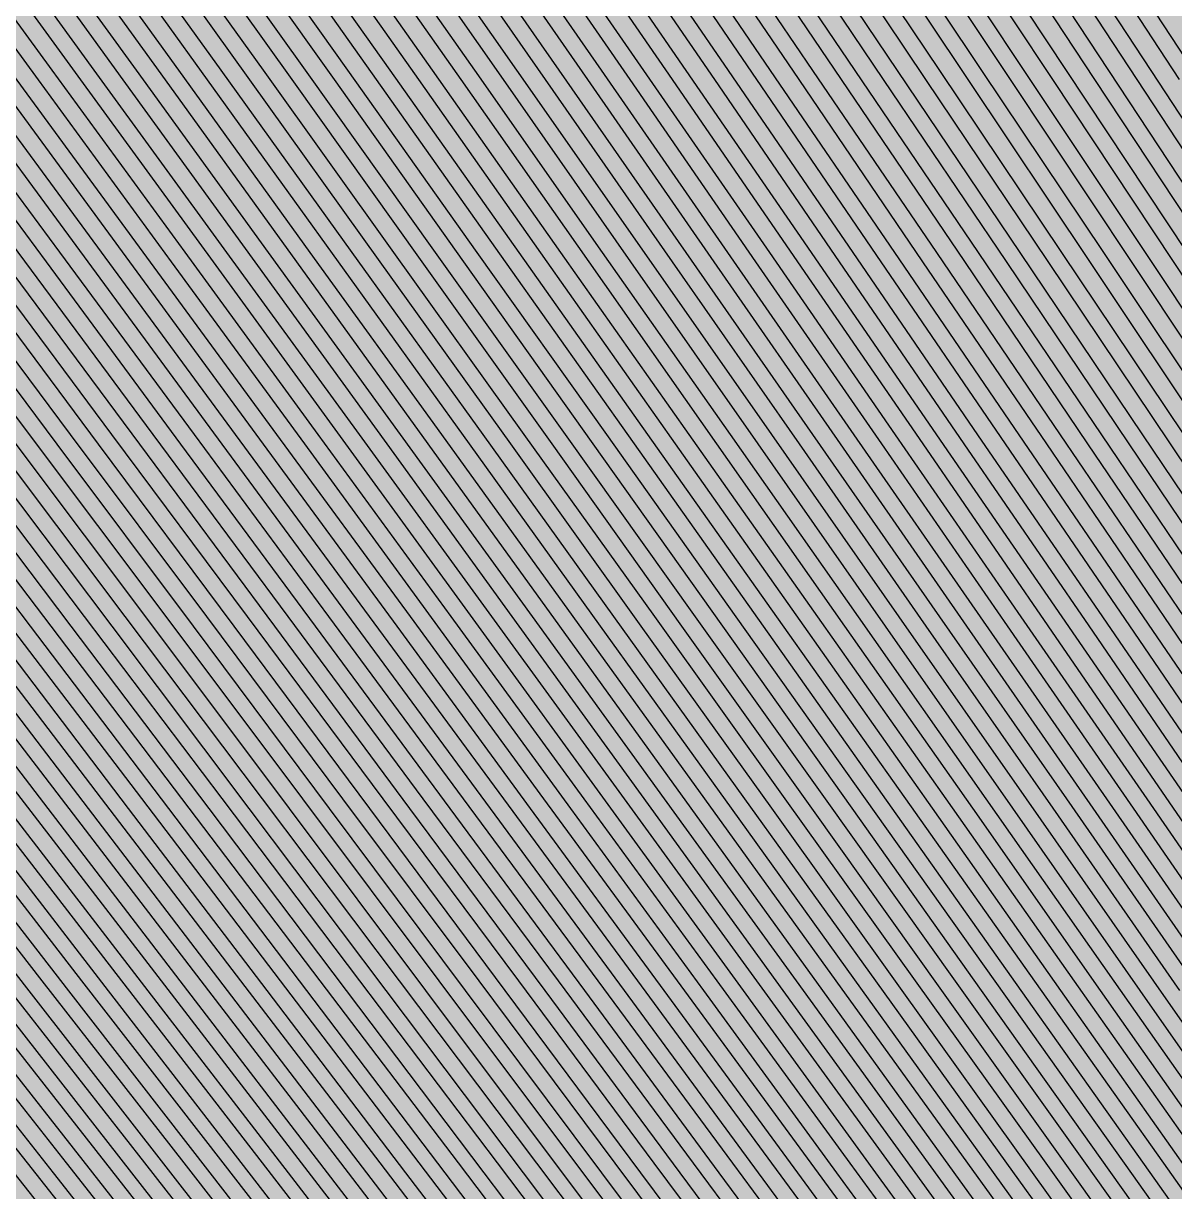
# Model space of a CAD drawing. Header units: metres. Extents: x -7231 to 10969, y -37556 to 1873.
# Drawn here: x 516.9 to 659.1, y -18399.9 to -18255.6 of the extents above; entities that cross this region are included whole.
import ezdxf

# ---------------------------------------------------------------- set-up
doc = ezdxf.new("R2010")
doc.units = ezdxf.units.M
for name, color, linetype in [('Metal1', 4, 'CONTINUOUS'), ('Metal2', 3, 'CONTINUOUS'), ('Polyimide', 7, 'CONTINUOUS')]:
    doc.layers.add(name, color=color, linetype=linetype)

msp = doc.modelspace()

# ---------------------------------------------------------------- hatches: boundary and pattern name
at = {"layer": 'Polyimide'}
msp.add_hatch(color=7, dxfattribs=at).paths.add_polyline_path([(4065.69, -468), (4066.67, -501.99), (4068.51, -535.99), (4071.41, -569.99), (4075.54, -603.99), (4081.04, -637.99), (4088.01, -671.99), (4096.52, -705.98), (4106.62, -739.98), (4118.33, -773.98), (4131.63, -807.98), (4146.49, -841.98), (4162.87, -875.98), (4180.68, -909.97), (4199.83, -943.97), (4220.22, -977.97), (4241.73, -1011.97), (4264.21, -1045.97), (4287.52, -1079.96), (4311.51, -1113.96), (4336.01, -1147.96), (4360.86, -1181.96), (4385.88, -1215.96), (4410.89, -1249.96), (4435.74, -1283.95), (4460.24, -1317.95), (4484.23, -1351.95), (4507.54, -1385.95), (4530.02, -1419.95), (4551.53, -1453.94), (4571.92, -1487.94), (4591.07, -1521.94), (4608.88, -1555.94), (4625.26, -1589.94), (4640.12, -1623.94), (4653.42, -1657.93), (4665.13, -1691.93), (4675.23, -1725.93), (4683.74, -1759.93), (4690.71, -1793.93), (4696.21, -1827.93), (4700.34, -1861.92), (4703.24, -1895.92), (4705.08, -1929.92), (4706.06, -1963.92), (4706.44, -1997.92), (4706.5, -2031.91), (4706.5, -4793.02), (4709.95, -4838.39), (4720.22, -4882.71), (4737.08, -4924.98), (4760.13, -4964.2), (4788.85, -4999.49), (4822.58, -5030.03), (4860.53, -5055.12), (4901.85, -5074.18), (4901.85, -5074.18), (4970.68, -5105.23), (5034.7, -5145.26), (5092.76, -5193.54), (5143.8, -5249.19), (5186.89, -5311.2), (5221.24, -5378.44), (5246.23, -5449.69), (5261.41, -5523.66), (5266.5, -5599), (5261.41, -5674.34), (5246.23, -5748.31), (5221.24, -5819.56), (5186.89, -5886.8), (5143.8, -5948.81), (5092.76, -6004.46), (5034.7, -6052.74), (4970.68, -6092.77), (4901.85, -6123.82), (4860.53, -6142.88), (4822.58, -6167.97), (4788.85, -6198.51), (4760.13, -6233.8), (4737.08, -6273.02), (4720.22, -6315.29), (4709.95, -6359.61), (4706.5, -6404.98), (4706.5, -9221.52), (4709.95, -9266.88), (4720.22, -9311.21), (4737.08, -9353.47), (4760.13, -9392.7), (4788.85, -9427.98), (4822.58, -9458.52), (4860.53, -9483.61), (4901.85, -9502.67), (4970.68, -9533.72), (5034.7, -9573.75), (5092.76, -9622.03), (5143.8, -9677.68), (5186.89, -9739.69), (5221.24, -9806.94), (5246.23, -9878.19), (5261.41, -9952.16), (5266.5, -10027.49), (5261.41, -10102.83), (5246.23, -10176.8), (5221.24, -10248.05), (5186.89, -10315.3), (5143.8, -10377.31), (5092.76, -10432.96), (5034.7, -10481.24), (4970.68, -10521.27), (4901.85, -10552.32), (4860.53, -10571.38), (4822.58, -10596.46), (4788.85, -10627), (4760.13, -10662.29), (4737.08, -10701.52), (4720.22, -10743.78), (4709.95, -10788.1), (4706.5, -10833.47), (4706.5, -13650.01), (4709.95, -13695.38), (4720.22, -13739.7), (4737.08, -13781.96), (4760.13, -13821.19), (4788.85, -13856.48), (4822.58, -13887.02), (4860.53, -13912.11), (4901.85, -13931.17), (4970.68, -13962.22), (5034.7, -14002.25), (5092.76, -14050.53), (5143.8, -14106.18), (5186.89, -14168.19), (5221.24, -14235.43), (5246.23, -14306.68), (5261.41, -14380.65), (5266.5, -14455.99), (5261.41, -14531.33), (5246.23, -14605.29), (5221.24, -14676.55), (5186.89, -14743.79), (5143.8, -14805.8), (5092.76, -14861.45), (5034.7, -14909.73), (4970.68, -14949.76), (4901.85, -14980.81), (4860.53, -14999.87), (4822.58, -15024.96), (4788.85, -15055.5), (4760.13, -15090.79), (4737.08, -15130.01), (4720.22, -15172.27), (4709.95, -15216.6), (4706.5, -15261.97), (4706.5, -15455.99), (4720.95, -15750.04), (4764.14, -16041.26), (4835.68, -16326.84), (4934.86, -16604.04), (5060.74, -16870.18), (5212.09, -17122.7), (5387.47, -17359.17), (5585.18, -17577.31), (5803.32, -17775.02), (6039.79, -17950.4), (6292.31, -18101.75), (6558.45, -18227.63), (6835.65, -18326.81), (7121.23, -18398.34), (7412.45, -18441.54), (7706.5, -18455.99), (9969.01, -18455.99), (10047.42, -18459.84), (10125.08, -18471.36), (10201.23, -18490.44), (10275.15, -18516.89), (10346.12, -18550.45), (10413.46, -18590.81), (10476.52, -18637.58), (10534.69, -18690.3), (10587.41, -18748.47), (10634.18, -18811.53), (10674.54, -18878.87), (10708.11, -18949.84), (10734.56, -19023.76), (10753.63, -19099.92), (10765.15, -19177.58), (10769.01, -19255.99), (10769.01, -20895.8), (10730.24, -20951.41), (10694.6, -21009.08), (10662.21, -21068.63), (10633.17, -21129.89), (10607.55, -21192.66), (10585.45, -21256.74), (10566.93, -21321.96), (10552.05, -21388.09), (10540.84, -21454.95), (10533.35, -21522.33), (10529.6, -21590.02), (10529.6, -21657.81), (10533.35, -21725.5), (10540.84, -21792.87), (10552.05, -21859.73), (10566.93, -21925.87), (10585.45, -21991.08), (10607.55, -22055.17), (10633.17, -22117.94), (10662.21, -22179.19), (10694.6, -22238.74), (10730.24, -22296.41), (10769.01, -22352.03), (10769.01, -32454.24), (10728.74, -32510.49), (10691.72, -32568.92), (10658.05, -32629.35), (10627.85, -32691.58), (10601.2, -32755.42), (10578.21, -32820.67), (10558.93, -32887.1), (10543.44, -32954.52), (10531.77, -33022.71), (10523.97, -33091.44), (10520.07, -33160.51), (10520.07, -33229.69), (10523.97, -33298.75), (10531.77, -33367.49), (10543.44, -33435.67), (10558.93, -33503.09), (10578.21, -33569.53), (10601.2, -33634.77), (10627.85, -33698.61), (10658.05, -33760.85), (10691.72, -33821.28), (10728.74, -33879.71), (10769.01, -33935.96), (10769.01, -36556), (10765.15, -36634.41), (10753.63, -36712.07), (10734.56, -36788.23), (10708.11, -36862.15), (10674.54, -36933.12), (10634.18, -37000.46), (10587.41, -37063.51), (10534.69, -37121.69), (10476.52, -37174.41), (10413.46, -37221.18), (10346.12, -37261.54), (10275.15, -37295.1), (10201.23, -37321.55), (10125.08, -37340.63), (10047.42, -37352.15), (9969.01, -37356), (-6231.01, -37356), (-6309.42, -37352.15), (-6387.08, -37340.63), (-6463.23, -37321.55), (-6537.15, -37295.1), (-6608.12, -37261.54), (-6675.46, -37221.18), (-6738.52, -37174.41), (-6796.69, -37121.69), (-6849.41, -37063.51), (-6896.18, -37000.46), (-6936.54, -36933.12), (-6970.11, -36862.15), (-6996.56, -36788.23), (-7015.63, -36712.07), (-7027.15, -36634.41), (-7031.01, -36556), (-7031.01, -33936), (-6990.74, -33879.75), (-6953.7, -33821.31), (-6920.03, -33760.88), (-6889.82, -33698.64), (-6863.18, -33634.8), (-6840.18, -33569.55), (-6820.9, -33503.11), (-6805.4, -33435.69), (-6793.74, -33367.49), (-6785.94, -33298.75), (-6782.03, -33229.68), (-6782.03, -33160.5), (-6785.94, -33091.43), (-6793.74, -33022.69), (-6805.4, -32954.5), (-6820.9, -32887.07), (-6840.18, -32820.63), (-6863.18, -32755.39), (-6889.82, -32691.54), (-6920.03, -32629.3), (-6953.7, -32568.87), (-6990.74, -32510.43), (-7031.01, -32454.18), (-7031.01, -22364.83), (-6990.74, -22308.58), (-6953.7, -22250.14), (-6920.03, -22189.71), (-6889.82, -22127.47), (-6863.18, -22063.62), (-6840.18, -21998.38), (-6820.9, -21931.94), (-6805.4, -21864.51), (-6793.74, -21796.32), (-6785.94, -21727.58), (-6782.03, -21658.51), (-6782.03, -21589.33), (-6785.94, -21520.26), (-6793.74, -21451.52), (-6805.4, -21383.32), (-6820.9, -21315.9), (-6840.18, -21249.46), (-6863.18, -21184.21), (-6889.82, -21120.37), (-6920.03, -21058.13), (-6953.7, -20997.7), (-6990.74, -20939.26), (-7031.01, -20883.01), (-7031.01, -19255.99), (-7027.15, -19177.58), (-7015.63, -19099.92), (-6996.56, -19023.76), (-6970.11, -18949.84), (-6936.54, -18878.87), (-6896.18, -18811.53), (-6849.41, -18748.47), (-6796.69, -18690.3), (-6738.52, -18637.58), (-6675.46, -18590.81), (-6608.12, -18550.45), (-6537.15, -18516.89), (-6463.23, -18490.44), (-6387.08, -18471.36), (-6309.42, -18459.84), (-6231.01, -18455.99), (-3968.5, -18455.99), (-3674.45, -18441.54), (-3383.23, -18398.34), (-3097.65, -18326.81), (-2820.45, -18227.63), (-2554.31, -18101.75), (-2301.79, -17950.4), (-2065.32, -17775.02), (-1847.18, -17577.31), (-1649.47, -17359.17), (-1474.09, -17122.7), (-1322.74, -16870.18), (-1196.86, -16604.04), (-1097.68, -16326.84), (-1026.14, -16041.26), (-982.95, -15750.04), (-968.5, -15455.99), (-968.5, -15261.97), (-971.95, -15216.6), (-982.22, -15172.27), (-999.08, -15130.01), (-1022.13, -15090.79), (-1050.85, -15055.5), (-1084.58, -15024.96), (-1122.53, -14999.87), (-1163.85, -14980.81), (-1232.68, -14949.76), (-1296.7, -14909.73), (-1354.76, -14861.45), (-1405.8, -14805.8), (-1448.89, -14743.79), (-1483.24, -14676.55), (-1508.23, -14605.29), (-1523.41, -14531.33), (-1528.5, -14455.99), (-1523.41, -14380.65), (-1508.23, -14306.68), (-1483.24, -14235.43), (-1448.89, -14168.19), (-1405.8, -14106.18), (-1354.76, -14050.53), (-1296.7, -14002.25), (-1232.68, -13962.22), (-1163.85, -13931.17), (-1122.53, -13912.11), (-1084.58, -13887.02), (-1050.85, -13856.48), (-1022.13, -13821.19), (-999.08, -13781.96), (-982.22, -13739.7), (-971.95, -13695.38), (-968.5, -13650.01), (-968.5, -12309.64), (-971.95, -12264.27), (-982.22, -12219.94), (-999.08, -12177.68), (-1022.13, -12138.46), (-1050.85, -12103.17), (-1084.58, -12072.63), (-1122.53, -12047.54), (-1163.85, -12028.48), (-1232.68, -11997.43), (-1296.7, -11957.4), (-1354.76, -11909.12), (-1405.8, -11853.47), (-1448.89, -11791.46), (-1483.24, -11724.22), (-1508.23, -11652.96), (-1523.41, -11579), (-1528.5, -11503.66), (-1523.41, -11428.32), (-1508.23, -11354.35), (-1483.24, -11283.1), (-1448.89, -11215.86), (-1405.8, -11153.85), (-1354.76, -11098.2), (-1296.7, -11049.92), (-1232.68, -11009.89), (-1163.85, -10978.84), (-1122.53, -10959.78), (-1084.58, -10934.69), (-1050.85, -10904.15), (-1022.13, -10868.86), (-999.08, -10829.63), (-982.22, -10787.37), (-971.95, -10743.05), (-968.5, -10697.68), (-968.5, -9357.31), (-971.95, -9311.94), (-982.22, -9267.62), (-999.08, -9225.35), (-1022.13, -9186.13), (-1050.85, -9150.84), (-1084.58, -9120.3), (-1122.53, -9095.21), (-1163.85, -9076.15), (-1163.85, -9076.15), (-1232.68, -9045.1), (-1296.7, -9005.07), (-1354.76, -8956.79), (-1405.8, -8901.14), (-1448.89, -8839.13), (-1483.24, -8771.89), (-1508.23, -8700.64), (-1523.41, -8626.67), (-1528.5, -8551.33), (-1523.41, -8475.99), (-1508.23, -8402.02), (-1483.24, -8330.77), (-1448.89, -8263.53), (-1405.8, -8201.52), (-1354.76, -8145.87), (-1296.7, -8097.59), (-1232.68, -8057.56), (-1163.85, -8026.51), (-1163.85, -8026.51), (-1122.53, -8007.45), (-1084.58, -7982.36), (-1050.85, -7951.82), (-1022.13, -7916.53), (-999.08, -7877.31), (-982.22, -7835.04), (-971.95, -7790.72), (-968.5, -7745.35), (-968.5, -6404.98), (-971.95, -6359.61), (-982.22, -6315.29), (-999.08, -6273.02), (-1022.13, -6233.8), (-1050.85, -6198.51), (-1084.58, -6167.97), (-1122.53, -6142.88), (-1163.85, -6123.82), (-1163.85, -6123.82), (-1232.68, -6092.77), (-1296.7, -6052.74), (-1354.76, -6004.46), (-1405.8, -5948.81), (-1448.89, -5886.8), (-1483.24, -5819.56), (-1508.23, -5748.31), (-1523.41, -5674.34), (-1528.5, -5599), (-1523.41, -5523.66), (-1508.23, -5449.69), (-1483.24, -5378.44), (-1448.89, -5311.2), (-1405.8, -5249.19), (-1354.76, -5193.54), (-1296.7, -5145.26), (-1232.68, -5105.23), (-1163.85, -5074.18), (-1163.85, -5074.18), (-1122.53, -5055.12), (-1084.58, -5030.03), (-1050.85, -4999.49), (-1022.13, -4964.2), (-999.08, -4924.98), (-982.22, -4882.71), (-971.95, -4838.39), (-968.5, -4793.02), (-968.5, -2031.91), (-968.44, -1997.92), (-968.06, -1963.92), (-967.05, -1929.92), (-965.18, -1895.92), (-962.22, -1861.92), (-958.01, -1827.93), (-952.41, -1793.93), (-945.31, -1759.93), (-936.64, -1725.93), (-926.35, -1691.93), (-914.43, -1657.93), (-900.88, -1623.94), (-885.74, -1589.94), (-869.05, -1555.94), (-850.91, -1521.94), (-831.4, -1487.94), (-810.63, -1453.94), (-788.72, -1419.95), (-765.82, -1385.95), (-742.07, -1351.95), (-717.63, -1317.95), (-692.67, -1283.95), (-667.36, -1249.96), (-641.88, -1215.96), (-616.39, -1181.96), (-591.08, -1147.96), (-566.12, -1113.96), (-541.68, -1079.96), (-517.93, -1045.97), (-495.03, -1011.97), (-473.12, -977.97), (-452.35, -943.97), (-432.84, -909.97), (-414.7, -875.98), (-398.01, -841.98), (-382.87, -807.98), (-369.32, -773.98), (-357.4, -739.98), (-347.11, -705.98), (-338.44, -671.99), (-331.34, -637.99), (-325.74, -603.99), (-321.53, -569.99), (-318.57, -535.99), (-316.7, -501.99), (-315.69, -468), (-315.31, -434), (-315.25, -400), (-315.25, 401), (-315.25, 451), (-315.25, 1644), (-270.25, 1644), (-270.03, 1637.13), (-269.35, 1630.29), (-268.23, 1623.52), (-266.67, 1616.82), (-264.68, 1610.25), (-262.26, 1603.82), (-259.42, 1597.56), (-256.18, 1591.5), (-252.55, 1585.67), (-248.55, 1580.08), (-244.19, 1574.77), (-239.5, 1569.75), (-234.48, 1565.06), (-229.17, 1560.7), (-223.58, 1556.7), (-217.75, 1553.07), (-211.69, 1549.83), (-205.43, 1546.99), (-199, 1544.57), (-192.43, 1542.58), (-185.73, 1541.02), (-178.96, 1539.9), (-172.12, 1539.22), (-165.25, 1539), (-158.38, 1539.22), (-151.54, 1539.9), (-144.77, 1541.02), (-138.07, 1542.58), (-131.5, 1544.57), (-125.07, 1546.99), (-118.81, 1549.83), (-112.75, 1553.07), (-106.92, 1556.7), (-101.33, 1560.7), (-96.02, 1565.06), (-91, 1569.75), (-86.31, 1574.77), (-81.95, 1580.08), (-77.95, 1585.67), (-74.32, 1591.5), (-71.08, 1597.56), (-68.24, 1603.82), (-65.82, 1610.25), (-63.83, 1616.82), (-62.27, 1623.52), (-61.15, 1630.29), (-60.47, 1637.13), (-60.25, 1644), (1853, 1644), (1853, 1573), (3815.25, 1573), (3815.46, 1579.54), (3816.11, 1586.05), (3817.17, 1592.51), (3818.66, 1598.88), (3820.56, 1605.14), (3822.86, 1611.27), (3825.56, 1617.23), (3828.65, 1623), (3832.1, 1628.56), (3835.91, 1633.88), (3840.07, 1638.93), (3844.54, 1643.71), (3849.32, 1648.18), (3854.37, 1652.34), (3859.69, 1656.15), (3865.25, 1659.6), (3871.02, 1662.69), (3876.98, 1665.39), (3883.11, 1667.69), (3889.37, 1669.59), (3895.74, 1671.08), (3902.2, 1672.14), (3908.71, 1672.79), (3915.25, 1673), (3921.79, 1672.79), (3928.3, 1672.14), (3934.76, 1671.08), (3941.13, 1669.59), (3947.39, 1667.69), (3953.52, 1665.39), (3959.48, 1662.69), (3965.25, 1659.6), (3970.81, 1656.15), (3976.13, 1652.34), (3981.18, 1648.18), (3985.96, 1643.71), (3990.43, 1638.93), (3994.59, 1633.88), (3998.4, 1628.56), (4001.85, 1623), (4004.94, 1617.23), (4007.64, 1611.27), (4009.94, 1605.14), (4011.84, 1598.88), (4013.33, 1592.51), (4014.39, 1586.05), (4015.04, 1579.54), (4015.25, 1573), (4065.25, 1573), (4065.25, 451), (4065.25, 401), (4065.25, -400), (4065.31, -434), (4065.69, -468)])

# ---------------------------------------------------------------- linework, layer by layer
at = {"layer": 'Metal1'}
for points in [[(324.39, -17766.37), (339.23, -17788.87), (354.08, -17811.37), (368.92, -17833.87), (383.76, -17856.37), (398.6, -17878.87), (413.45, -17901.37), (428.29, -17923.87), (443.13, -17946.37), (457.97, -17968.87), (472.82, -17991.37), (487.66, -18013.88), (502.5, -18036.38), (517.34, -18058.88), (532.19, -18081.38), (547.03, -18103.88), (561.87, -18126.38), (576.72, -18148.88), (591.56, -18171.38), (606.4, -18193.88), (621.24, -18216.38), (636.09, -18238.88), (650.93, -18261.38), (665.77, -18283.88)], [(337.63, -17766.37), (352.35, -17788.87), (367.06, -17811.37), (381.78, -17833.87), (396.49, -17856.37), (411.21, -17878.87), (425.92, -17901.38), (440.64, -17923.88), (455.35, -17946.38), (470.07, -17968.88), (484.78, -17991.38), (499.5, -18013.88), (514.22, -18036.38), (528.93, -18058.88), (543.65, -18081.38), (558.36, -18103.88), (573.08, -18126.38), (587.79, -18148.88), (602.51, -18171.38), (617.22, -18193.88), (631.94, -18216.39), (646.66, -18238.89), (661.37, -18261.39)], [(664.1, -18284.99), (649.26, -18262.48), (634.42, -18239.98), (619.57, -18217.48), (604.73, -18194.98), (589.89, -18172.48), (575.05, -18149.98), (560.2, -18127.48), (545.36, -18104.98), (530.52, -18082.48), (515.68, -18059.98), (500.83, -18037.48), (485.99, -18014.98), (471.15, -17992.48), (456.3, -17969.98), (441.46, -17947.47), (426.62, -17924.97), (411.78, -17902.47), (396.93, -17879.97), (382.09, -17857.47), (367.25, -17834.97), (352.41, -17812.47), (337.56, -17789.97), (322.72, -17767.47)], [(659.7, -18262.48), (644.98, -18239.98), (630.27, -18217.48), (615.55, -18194.98), (600.84, -18172.48), (586.12, -18149.98), (571.4, -18127.48), (556.69, -18104.98), (541.97, -18082.48), (527.26, -18059.97), (512.54, -18037.47), (497.83, -18014.97), (483.11, -17992.47), (468.4, -17969.97), (453.68, -17947.47), (438.96, -17924.97), (424.25, -17902.47), (409.53, -17879.97), (394.82, -17857.47), (380.1, -17834.97), (365.39, -17812.47), (350.67, -17789.97), (335.96, -17767.47)], [(666.5, -18555.05), (649.12, -18532.55), (631.73, -18510.05), (614.35, -18487.55), (596.96, -18465.05), (579.58, -18442.55), (562.19, -18420.05), (544.81, -18397.55), (527.42, -18375.05), (510.04, -18352.55), (492.65, -18330.05), (475.27, -18307.55), (457.88, -18285.05), (440.5, -18262.55), (423.11, -18240.04), (405.73, -18217.54), (388.34, -18195.04), (370.96, -18172.54), (353.57, -18150.04), (336.18, -18127.54), (318.8, -18105.04), (301.41, -18082.54), (284.03, -18060.04), (266.64, -18037.54)], [(675.29, -18555.05), (658.03, -18532.55), (640.77, -18510.05), (623.52, -18487.55), (606.26, -18465.05), (589, -18442.55), (571.74, -18420.05), (554.48, -18397.55), (537.23, -18375.05), (519.97, -18352.55), (502.71, -18330.04), (485.45, -18307.54), (468.19, -18285.04), (450.93, -18262.54), (433.68, -18240.04), (416.42, -18217.54), (399.16, -18195.04), (381.9, -18172.54), (364.64, -18150.04), (347.39, -18127.54), (330.13, -18105.04), (312.87, -18082.54), (295.61, -18060.04), (278.35, -18037.54)], [(666.94, -18532.55), (649.81, -18510.05), (632.68, -18487.55), (615.55, -18465.05), (598.42, -18442.54), (581.29, -18420.04), (564.16, -18397.54), (547.03, -18375.04), (529.9, -18352.54), (512.77, -18330.04), (495.63, -18307.54), (478.5, -18285.04), (461.37, -18262.54), (444.24, -18240.04), (427.11, -18217.54), (409.98, -18195.04), (392.85, -18172.54), (375.72, -18150.04), (358.59, -18127.54), (341.46, -18105.03), (324.32, -18082.53), (307.19, -18060.03), (290.06, -18037.53)], [(675.86, -18532.54), (658.85, -18510.04), (641.85, -18487.54), (624.85, -18465.04), (607.84, -18442.54), (590.84, -18420.04), (573.83, -18397.54), (556.83, -18375.04), (539.83, -18352.54), (522.82, -18330.04), (505.82, -18307.54), (488.81, -18285.04), (471.81, -18262.54), (454.81, -18240.04), (437.8, -18217.54), (420.8, -18195.03), (403.8, -18172.53), (386.79, -18150.03), (369.79, -18127.53), (352.78, -18105.03), (335.78, -18082.53), (318.78, -18060.03), (301.77, -18037.53)], [(667.89, -18510.04), (651.02, -18487.54), (634.14, -18465.04), (617.26, -18442.54), (600.39, -18420.04), (583.51, -18397.54), (566.63, -18375.04), (549.76, -18352.54), (532.88, -18330.04), (516, -18307.54), (499.13, -18285.03), (482.25, -18262.53), (465.37, -18240.03), (448.5, -18217.53), (431.62, -18195.03), (414.74, -18172.53), (397.87, -18150.03), (380.99, -18127.53), (364.11, -18105.03), (347.23, -18082.53), (330.36, -18060.03), (313.48, -18037.53)], [(660.18, -18487.54), (643.43, -18465.04), (626.68, -18442.54), (609.93, -18420.04), (593.18, -18397.53), (576.43, -18375.03), (559.69, -18352.53), (542.94, -18330.03), (526.19, -18307.53), (509.44, -18285.03), (492.69, -18262.53), (475.94, -18240.03), (459.19, -18217.53), (442.44, -18195.03), (425.69, -18172.53), (408.94, -18150.03), (392.19, -18127.53), (375.44, -18105.03), (358.69, -18082.53), (341.94, -18060.02), (325.19, -18037.52)], [(669.35, -18487.53), (652.73, -18465.03), (636.1, -18442.53), (619.48, -18420.03), (602.86, -18397.53), (586.24, -18375.03), (569.61, -18352.53), (552.99, -18330.03), (536.37, -18307.53), (519.75, -18285.03), (503.13, -18262.53), (486.5, -18240.03), (469.88, -18217.53), (453.26, -18195.03), (436.64, -18172.53), (420.01, -18150.02), (403.39, -18127.52), (386.77, -18105.02), (370.15, -18082.52), (353.52, -18060.02), (336.9, -18037.52)], [(662.02, -18465.03), (645.53, -18442.53), (629.03, -18420.03), (612.54, -18397.53), (596.04, -18375.03), (579.54, -18352.53), (563.05, -18330.03), (546.55, -18307.53), (530.06, -18285.03), (513.56, -18262.52), (497.07, -18240.02), (480.57, -18217.52), (464.08, -18195.02), (447.58, -18172.52), (431.09, -18150.02), (414.59, -18127.52), (398.1, -18105.02), (381.6, -18082.52), (365.11, -18060.02), (348.61, -18037.52)], [(250.85, -18058.81), (268.62, -18081.31), (286.38, -18103.81), (304.15, -18126.31), (321.92, -18148.81), (339.68, -18171.31), (357.45, -18193.81), (375.22, -18216.31), (392.98, -18238.81), (410.75, -18261.31), (428.52, -18283.81), (446.28, -18306.32), (464.05, -18328.82), (481.82, -18351.32), (499.58, -18373.82), (517.35, -18396.32), (535.12, -18418.82), (552.88, -18441.32), (570.65, -18463.82), (588.42, -18486.32), (606.18, -18508.82), (623.95, -18531.32), (641.72, -18553.82), (659.48, -18576.32)], [(262.44, -18058.81), (280.08, -18081.31), (297.72, -18103.81), (315.36, -18126.31), (333, -18148.81), (350.64, -18171.31), (368.28, -18193.81), (385.91, -18216.32), (403.55, -18238.82), (421.19, -18261.32), (438.83, -18283.82), (456.47, -18306.32), (474.11, -18328.82), (491.75, -18351.32), (509.39, -18373.82), (527.03, -18396.32), (544.67, -18418.82), (562.31, -18441.32), (579.95, -18463.82), (597.59, -18486.32), (615.23, -18508.82), (632.87, -18531.32), (650.51, -18553.83), (668.15, -18576.33)], [(274.02, -18058.81), (291.54, -18081.31), (309.05, -18103.81), (326.56, -18126.32), (344.07, -18148.82), (361.59, -18171.32), (379.1, -18193.82), (396.61, -18216.32), (414.12, -18238.82), (431.64, -18261.32), (449.15, -18283.82), (466.66, -18306.32), (484.17, -18328.82), (501.69, -18351.32), (519.2, -18373.82), (536.71, -18396.32), (554.22, -18418.82), (571.74, -18441.32), (589.25, -18463.83), (606.76, -18486.33), (624.27, -18508.83), (641.79, -18531.33), (659.3, -18553.83)], [(285.61, -18058.82), (303, -18081.32), (320.38, -18103.82), (337.77, -18126.32), (355.15, -18148.82), (372.54, -18171.32), (389.92, -18193.82), (407.31, -18216.32), (424.69, -18238.82), (442.08, -18261.32), (459.46, -18283.82), (476.85, -18306.32), (494.23, -18328.82), (511.62, -18351.33), (529.01, -18373.83), (546.39, -18396.33), (563.78, -18418.83), (581.16, -18441.33), (598.55, -18463.83), (615.93, -18486.33), (633.32, -18508.83), (650.7, -18531.33), (668.09, -18553.83)], [(297.2, -18058.82), (314.46, -18081.32), (331.71, -18103.82), (348.97, -18126.32), (366.23, -18148.82), (383.49, -18171.32), (400.75, -18193.82), (418.01, -18216.32), (435.26, -18238.82), (452.52, -18261.33), (469.78, -18283.83), (487.04, -18306.33), (504.3, -18328.83), (521.55, -18351.33), (538.81, -18373.83), (556.07, -18396.33), (573.33, -18418.83), (590.59, -18441.33), (607.84, -18463.83), (625.1, -18486.33), (642.36, -18508.83), (659.62, -18531.33)], [(308.78, -18058.82), (325.92, -18081.32), (343.05, -18103.82), (360.18, -18126.32), (377.31, -18148.82), (394.44, -18171.33), (411.57, -18193.83), (428.7, -18216.33), (445.83, -18238.83), (462.96, -18261.33), (480.09, -18283.83), (497.23, -18306.33), (514.36, -18328.83), (531.49, -18351.33), (548.62, -18373.83), (565.75, -18396.33), (582.88, -18418.83), (600.01, -18441.33), (617.14, -18463.83), (634.27, -18486.33), (651.4, -18508.84), (668.54, -18531.34)], [(320.37, -18058.82), (337.38, -18081.33), (354.38, -18103.83), (371.38, -18126.33), (388.39, -18148.83), (405.39, -18171.33), (422.39, -18193.83), (439.4, -18216.33), (456.4, -18238.83), (473.41, -18261.33), (490.41, -18283.83), (507.41, -18306.33), (524.42, -18328.83), (541.42, -18351.33), (558.43, -18373.83), (575.43, -18396.33), (592.43, -18418.84), (609.44, -18441.34), (626.44, -18463.84), (643.44, -18486.34), (660.45, -18508.84)], [(331.96, -18058.83), (348.83, -18081.33), (365.71, -18103.83), (382.59, -18126.33), (399.47, -18148.83), (416.34, -18171.33), (433.22, -18193.83), (450.1, -18216.33), (466.97, -18238.83), (483.85, -18261.33), (500.73, -18283.83), (517.6, -18306.34), (534.48, -18328.84), (551.36, -18351.34), (568.23, -18373.84), (585.11, -18396.34), (601.99, -18418.84), (618.86, -18441.34), (635.74, -18463.84), (652.62, -18486.34), (669.49, -18508.84)], [(343.54, -18058.83), (360.29, -18081.33), (377.04, -18103.83), (393.79, -18126.33), (410.54, -18148.83), (427.29, -18171.33), (444.04, -18193.83), (460.79, -18216.34), (477.54, -18238.84), (494.29, -18261.34), (511.04, -18283.84), (527.79, -18306.34), (544.54, -18328.84), (561.29, -18351.34), (578.04, -18373.84), (594.79, -18396.34), (611.54, -18418.84), (628.29, -18441.34), (645.04, -18463.84), (661.79, -18486.34)], [(355.13, -18058.83), (371.75, -18081.33), (388.38, -18103.83), (405, -18126.34), (421.62, -18148.84), (438.24, -18171.34), (454.87, -18193.84), (471.49, -18216.34), (488.11, -18238.84), (504.73, -18261.34), (521.36, -18283.84), (537.98, -18306.34), (554.6, -18328.84), (571.22, -18351.34), (587.85, -18373.84), (604.47, -18396.34), (621.09, -18418.84), (637.71, -18441.35), (654.34, -18463.85), (670.96, -18486.35)], [(366.72, -18058.84), (383.21, -18081.34), (399.71, -18103.84), (416.2, -18126.34), (432.7, -18148.84), (449.19, -18171.34), (465.69, -18193.84), (482.19, -18216.34), (498.68, -18238.84), (515.18, -18261.34), (531.67, -18283.84), (548.17, -18306.34), (564.66, -18328.84), (581.16, -18351.35), (597.65, -18373.85), (614.15, -18396.35), (630.64, -18418.85), (647.14, -18441.35), (663.63, -18463.85)], [(378.3, -18058.84), (394.67, -18081.34), (411.04, -18103.84), (427.41, -18126.34), (443.78, -18148.84), (460.15, -18171.34), (476.51, -18193.84), (492.88, -18216.34), (509.25, -18238.84), (525.62, -18261.35), (541.99, -18283.85), (558.36, -18306.35), (574.72, -18328.85), (591.09, -18351.35), (607.46, -18373.85), (623.83, -18396.35), (640.2, -18418.85), (656.56, -18441.35), (672.93, -18463.85)], [(389.89, -18058.84), (406.13, -18081.34), (422.37, -18103.84), (438.61, -18126.34), (454.86, -18148.85), (471.1, -18171.35), (487.34, -18193.85), (503.58, -18216.35), (519.82, -18238.85), (536.06, -18261.35), (552.3, -18283.85), (568.54, -18306.35), (584.78, -18328.85), (601.03, -18351.35), (617.27, -18373.85), (633.51, -18396.35), (649.75, -18418.85), (665.99, -18441.35)], [(401.48, -18058.85), (417.59, -18081.35), (433.71, -18103.85), (449.82, -18126.35), (465.93, -18148.85), (482.05, -18171.35), (498.16, -18193.85), (514.28, -18216.35), (530.39, -18238.85), (546.5, -18261.35), (562.62, -18283.85), (578.73, -18306.35), (594.85, -18328.85), (610.96, -18351.35), (627.07, -18373.85), (643.19, -18396.36), (659.3, -18418.86)], [(413.06, -18058.85), (429.05, -18081.35), (445.04, -18103.85), (461.03, -18126.35), (477.01, -18148.85), (493, -18171.35), (508.99, -18193.85), (524.97, -18216.35), (540.96, -18238.85), (556.95, -18261.35), (572.93, -18283.86), (588.92, -18306.36), (604.91, -18328.86), (620.89, -18351.36), (636.88, -18373.86), (652.87, -18396.36), (668.85, -18418.86)], [(424.65, -18058.85), (440.51, -18081.35), (456.37, -18103.85), (472.23, -18126.35), (488.09, -18148.85), (503.95, -18171.35), (519.81, -18193.86), (535.67, -18216.36), (551.53, -18238.86), (567.39, -18261.36), (583.25, -18283.86), (599.11, -18306.36), (614.97, -18328.86), (630.83, -18351.36), (646.69, -18373.86), (662.55, -18396.36)], [(436.24, -18058.85), (451.97, -18081.36), (467.7, -18103.86), (483.44, -18126.36), (499.17, -18148.86), (514.9, -18171.36), (530.63, -18193.86), (546.37, -18216.36), (562.1, -18238.86), (577.83, -18261.36), (593.56, -18283.86), (609.3, -18306.36), (625.03, -18328.86), (640.76, -18351.36), (656.49, -18373.86), (672.23, -18396.36)], [(447.82, -18058.86), (463.43, -18081.36), (479.04, -18103.86), (494.64, -18126.36), (510.25, -18148.86), (525.85, -18171.36), (541.46, -18193.86), (557.06, -18216.36), (572.67, -18238.86), (588.27, -18261.36), (603.88, -18283.86), (619.48, -18306.37), (635.09, -18328.87), (650.7, -18351.37), (666.3, -18373.87)], [(459.41, -18058.86), (474.89, -18081.36), (490.37, -18103.86), (505.85, -18126.36), (521.32, -18148.86), (536.8, -18171.36), (552.28, -18193.86), (567.76, -18216.37), (583.24, -18238.87), (598.72, -18261.37), (614.19, -18283.87), (629.67, -18306.37), (645.15, -18328.87), (660.63, -18351.37)], [(471, -18058.86), (486.35, -18081.36), (501.7, -18103.87), (517.05, -18126.37), (532.4, -18148.87), (547.75, -18171.37), (563.11, -18193.87), (578.46, -18216.37), (593.81, -18238.87), (609.16, -18261.37), (624.51, -18283.87), (639.86, -18306.37), (655.21, -18328.87), (670.56, -18351.37)], [(482.58, -18058.87), (497.81, -18081.37), (513.03, -18103.87), (528.26, -18126.37), (543.48, -18148.87), (558.7, -18171.37), (573.93, -18193.87), (589.15, -18216.37), (604.38, -18238.87), (619.6, -18261.37), (634.83, -18283.87), (650.05, -18306.37), (665.27, -18328.88)], [(494.17, -18058.87), (509.27, -18081.37), (524.37, -18103.87), (539.46, -18126.37), (554.56, -18148.87), (569.66, -18171.37), (584.75, -18193.87), (599.85, -18216.38), (614.95, -18238.88), (630.04, -18261.38), (645.14, -18283.88), (660.24, -18306.38)], [(505.76, -18058.87), (520.73, -18081.37), (535.7, -18103.88), (550.67, -18126.38), (565.64, -18148.88), (580.61, -18171.38), (595.58, -18193.88), (610.55, -18216.38), (625.52, -18238.88), (640.49, -18261.38), (655.46, -18283.88), (670.43, -18306.38)], [(671.32, -18465.03), (654.95, -18442.53), (638.58, -18420.03), (622.21, -18397.53), (605.84, -18375.03), (589.47, -18352.52), (573.11, -18330.02), (556.74, -18307.52), (540.37, -18285.02), (524, -18262.52), (507.63, -18240.02), (491.26, -18217.52), (474.9, -18195.02), (458.53, -18172.52), (442.16, -18150.02), (425.79, -18127.52), (409.42, -18105.02), (393.06, -18082.52), (376.69, -18060.02)], [(664.37, -18442.52), (648.13, -18420.02), (631.89, -18397.52), (615.64, -18375.02), (599.4, -18352.52), (583.16, -18330.02), (566.92, -18307.52), (550.68, -18285.02), (534.44, -18262.52), (518.2, -18240.02), (501.96, -18217.52), (485.72, -18195.02), (469.48, -18172.52), (453.23, -18150.02), (436.99, -18127.51), (420.75, -18105.01), (404.51, -18082.51), (388.27, -18060.01)], [(673.79, -18442.52), (657.68, -18420.02), (641.56, -18397.52), (625.45, -18375.02), (609.33, -18352.52), (593.22, -18330.02), (577.11, -18307.52), (560.99, -18285.02), (544.88, -18262.52), (528.76, -18240.02), (512.65, -18217.51), (496.54, -18195.01), (480.42, -18172.51), (464.31, -18150.01), (448.19, -18127.51), (432.08, -18105.01), (415.97, -18082.51), (399.85, -18060.01)], [(667.22, -18420.02), (651.24, -18397.52), (635.25, -18375.02), (619.26, -18352.52), (603.28, -18330.01), (587.29, -18307.51), (571.3, -18285.01), (555.32, -18262.51), (539.33, -18240.01), (523.34, -18217.51), (507.36, -18195.01), (491.37, -18172.51), (475.38, -18150.01), (459.39, -18127.51), (443.41, -18105.01), (427.42, -18082.51), (411.43, -18060.01)], [(660.91, -18397.51), (645.05, -18375.01), (629.19, -18352.51), (613.33, -18330.01), (597.47, -18307.51), (581.61, -18285.01), (565.75, -18262.51), (549.89, -18240.01), (534.03, -18217.51), (518.17, -18195.01), (502.32, -18172.51), (486.46, -18150.01), (470.6, -18127.51), (454.74, -18105.01), (438.88, -18082.5), (423.02, -18060)], [(670.59, -18397.51), (654.85, -18375.01), (639.12, -18352.51), (623.39, -18330.01), (607.66, -18307.51), (591.92, -18285.01), (576.19, -18262.51), (560.46, -18240.01), (544.73, -18217.51), (528.99, -18195), (513.26, -18172.5), (497.53, -18150), (481.8, -18127.5), (466.06, -18105), (450.33, -18082.5), (434.6, -18060)], [(664.66, -18375.01), (649.05, -18352.51), (633.45, -18330.01), (617.84, -18307.51), (602.24, -18285), (586.63, -18262.5), (571.02, -18240), (555.42, -18217.5), (539.81, -18195), (524.21, -18172.5), (508.6, -18150), (493, -18127.5), (477.39, -18105), (461.79, -18082.5), (446.18, -18060)], [(674.46, -18375), (658.98, -18352.5), (643.5, -18330), (628.02, -18307.5), (612.55, -18285), (597.07, -18262.5), (581.59, -18240), (566.11, -18217.5), (550.63, -18195), (535.16, -18172.5), (519.68, -18150), (504.2, -18127.5), (488.72, -18105), (473.24, -18082.5), (457.76, -18059.99)], [(668.91, -18352.5), (653.56, -18330), (638.21, -18307.5), (622.86, -18285), (607.51, -18262.5), (592.16, -18240), (576.8, -18217.5), (561.45, -18195), (546.1, -18172.49), (530.75, -18149.99), (515.4, -18127.49), (500.05, -18104.99), (484.7, -18082.49), (469.35, -18059.99)], [(663.62, -18330), (648.39, -18307.5), (633.17, -18284.99), (617.94, -18262.49), (602.72, -18239.99), (587.5, -18217.49), (572.27, -18194.99), (557.05, -18172.49), (541.82, -18149.99), (526.6, -18127.49), (511.38, -18104.99), (496.15, -18082.49), (480.93, -18059.99)], [(673.67, -18329.99), (658.58, -18307.49), (643.48, -18284.99), (628.38, -18262.49), (613.29, -18239.99), (598.19, -18217.49), (583.09, -18194.99), (568, -18172.49), (552.9, -18149.99), (537.8, -18127.49), (522.7, -18104.99), (507.61, -18082.49), (492.51, -18059.98)], [(668.76, -18307.49), (653.79, -18284.99), (638.82, -18262.49), (623.85, -18239.99), (608.88, -18217.49), (593.91, -18194.99), (578.94, -18172.48), (563.97, -18149.98), (549, -18127.48), (534.03, -18104.98), (519.06, -18082.48), (504.09, -18059.98)], [(675.68, -18600.06), (657.92, -18577.56), (640.15, -18555.06), (622.38, -18532.56), (604.62, -18510.06), (586.85, -18487.56), (569.08, -18465.06), (551.32, -18442.56), (533.55, -18420.06), (515.78, -18397.56), (498.02, -18375.06), (480.25, -18352.56), (462.48, -18330.06), (444.72, -18307.55), (426.95, -18285.05), (409.18, -18262.55), (391.42, -18240.05)], [(666.57, -18577.56), (648.93, -18555.06), (631.29, -18532.56), (613.65, -18510.06), (596.02, -18487.56), (578.38, -18465.06), (560.74, -18442.56), (543.1, -18420.06), (525.46, -18397.55), (507.82, -18375.05), (490.18, -18352.55), (472.54, -18330.05), (454.9, -18307.55), (437.26, -18285.05), (419.62, -18262.55), (401.98, -18240.05)], [(675.23, -18577.56), (657.72, -18555.06), (640.21, -18532.56), (622.69, -18510.06), (605.18, -18487.55), (587.67, -18465.05), (570.16, -18442.55), (552.64, -18420.05), (535.13, -18397.55), (517.62, -18375.05), (500.11, -18352.55), (482.6, -18330.05), (465.08, -18307.55), (447.57, -18285.05), (430.06, -18262.55), (412.55, -18240.05)]]:
    msp.add_lwpolyline(points, dxfattribs=at)
at = {"layer": 'Metal2'}
for points in [[(317.77, -17766.37), (332.68, -17788.87), (347.58, -17811.37), (362.49, -17833.87), (377.4, -17856.37), (392.3, -17878.87), (407.21, -17901.37), (422.11, -17923.87), (437.02, -17946.37), (451.93, -17968.87), (466.83, -17991.37), (481.74, -18013.87), (496.65, -18036.37), (511.55, -18058.88), (526.46, -18081.38), (541.36, -18103.88), (556.27, -18126.38), (571.18, -18148.88), (586.08, -18171.38), (600.99, -18193.88), (615.89, -18216.38), (630.8, -18238.88), (645.71, -18261.38), (660.61, -18283.88)], [(331.01, -17766.37), (345.79, -17788.87), (360.57, -17811.37), (375.35, -17833.87), (390.13, -17856.37), (404.91, -17878.87), (419.68, -17901.37), (434.46, -17923.87), (449.24, -17946.38), (464.02, -17968.88), (478.8, -17991.38), (493.58, -18013.88), (508.36, -18036.38), (523.14, -18058.88), (537.92, -18081.38), (552.7, -18103.88), (567.48, -18126.38), (582.25, -18148.88), (597.03, -18171.38), (611.81, -18193.88), (626.59, -18216.38), (641.37, -18238.88), (656.15, -18261.38), (670.93, -18283.89)], [(669.26, -18284.98), (654.48, -18262.48), (639.7, -18239.98), (624.92, -18217.48), (610.14, -18194.98), (595.36, -18172.48), (580.58, -18149.98), (565.8, -18127.48), (551.02, -18104.98), (536.25, -18082.48), (521.47, -18059.98), (506.69, -18037.48), (491.91, -18014.98), (477.13, -17992.47), (462.35, -17969.97), (447.57, -17947.47), (432.79, -17924.97), (418.01, -17902.47), (403.23, -17879.97), (388.45, -17857.47), (373.68, -17834.97), (358.9, -17812.47), (344.12, -17789.97), (329.34, -17767.47)], [(662.11, -18555.06), (644.66, -18532.55), (627.21, -18510.05), (609.77, -18487.55), (592.32, -18465.05), (574.87, -18442.55), (557.42, -18420.05), (539.97, -18397.55), (522.52, -18375.05), (505.07, -18352.55), (487.62, -18330.05), (470.17, -18307.55), (452.73, -18285.05), (435.28, -18262.55), (417.83, -18240.05), (400.38, -18217.55), (382.93, -18195.04), (365.48, -18172.54), (348.03, -18150.04), (330.58, -18127.54), (313.14, -18105.04), (295.69, -18082.54), (278.24, -18060.04), (260.79, -18037.54)], [(670.9, -18555.05), (653.58, -18532.55), (636.25, -18510.05), (618.93, -18487.55), (601.61, -18465.05), (584.29, -18442.55), (566.97, -18420.05), (549.65, -18397.55), (532.32, -18375.05), (515, -18352.55), (497.68, -18330.05), (480.36, -18307.55), (463.04, -18285.04), (445.72, -18262.54), (428.39, -18240.04), (411.07, -18217.54), (393.75, -18195.04), (376.43, -18172.54), (359.11, -18150.04), (341.79, -18127.54), (324.46, -18105.04), (307.14, -18082.54), (289.82, -18060.04), (272.5, -18037.54)], [(662.49, -18532.55), (645.29, -18510.05), (628.1, -18487.55), (610.9, -18465.05), (593.71, -18442.55), (576.52, -18420.05), (559.32, -18397.55), (542.13, -18375.04), (524.93, -18352.54), (507.74, -18330.04), (490.54, -18307.54), (473.35, -18285.04), (456.15, -18262.54), (438.96, -18240.04), (421.76, -18217.54), (404.57, -18195.04), (387.38, -18172.54), (370.18, -18150.04), (352.99, -18127.54), (335.79, -18105.04), (318.6, -18082.54), (301.4, -18060.03), (284.21, -18037.53)], [(671.4, -18532.55), (654.33, -18510.05), (637.27, -18487.54), (620.2, -18465.04), (603.13, -18442.54), (586.06, -18420.04), (569, -18397.54), (551.93, -18375.04), (534.86, -18352.54), (517.79, -18330.04), (500.73, -18307.54), (483.66, -18285.04), (466.59, -18262.54), (449.52, -18240.04), (432.46, -18217.54), (415.39, -18195.04), (398.32, -18172.54), (381.25, -18150.03), (364.19, -18127.53), (347.12, -18105.03), (330.05, -18082.53), (312.98, -18060.03), (295.92, -18037.53)], [(663.37, -18510.04), (646.43, -18487.54), (629.49, -18465.04), (612.55, -18442.54), (595.61, -18420.04), (578.67, -18397.54), (561.73, -18375.04), (544.79, -18352.54), (527.85, -18330.04), (510.91, -18307.54), (493.97, -18285.04), (477.03, -18262.54), (460.09, -18240.03), (443.15, -18217.53), (426.21, -18195.03), (409.27, -18172.53), (392.33, -18150.03), (375.39, -18127.53), (358.45, -18105.03), (341.51, -18082.53), (324.57, -18060.03), (307.63, -18037.53)], [(672.41, -18510.04), (655.6, -18487.54), (638.79, -18465.04), (621.97, -18442.54), (605.16, -18420.04), (588.35, -18397.54), (571.53, -18375.04), (554.72, -18352.54), (537.91, -18330.03), (521.09, -18307.53), (504.28, -18285.03), (487.47, -18262.53), (470.65, -18240.03), (453.84, -18217.53), (437.03, -18195.03), (420.22, -18172.53), (403.4, -18150.03), (386.59, -18127.53), (369.78, -18105.03), (352.96, -18082.53), (336.15, -18060.03), (319.34, -18037.53)], [(664.77, -18487.54), (648.08, -18465.04), (631.39, -18442.53), (614.71, -18420.03), (598.02, -18397.53), (581.34, -18375.03), (564.65, -18352.53), (547.96, -18330.03), (531.28, -18307.53), (514.59, -18285.03), (497.91, -18262.53), (481.22, -18240.03), (464.53, -18217.53), (447.85, -18195.03), (431.16, -18172.53), (414.48, -18150.03), (397.79, -18127.53), (381.1, -18105.02), (364.42, -18082.52), (347.73, -18060.02), (331.05, -18037.52)], [(673.93, -18487.53), (657.37, -18465.03), (640.82, -18442.53), (624.26, -18420.03), (607.7, -18397.53), (591.14, -18375.03), (574.58, -18352.53), (558.02, -18330.03), (541.46, -18307.53), (524.9, -18285.03), (508.34, -18262.53), (491.79, -18240.03), (475.23, -18217.53), (458.67, -18195.02), (442.11, -18172.52), (425.55, -18150.02), (408.99, -18127.52), (392.43, -18105.02), (375.87, -18082.52), (359.31, -18060.02), (342.76, -18037.52)], [(666.67, -18465.03), (650.24, -18442.53), (633.8, -18420.03), (617.37, -18397.53), (600.94, -18375.03), (584.51, -18352.53), (568.08, -18330.03), (551.65, -18307.52), (535.21, -18285.02), (518.78, -18262.52), (502.35, -18240.02), (485.92, -18217.52), (469.49, -18195.02), (453.06, -18172.52), (436.62, -18150.02), (420.19, -18127.52), (403.76, -18105.02), (387.33, -18082.52), (370.9, -18060.02), (354.46, -18037.52)], [(256.64, -18058.81), (274.35, -18081.31), (292.05, -18103.81), (309.75, -18126.31), (327.46, -18148.81), (345.16, -18171.31), (362.86, -18193.81), (380.57, -18216.31), (398.27, -18238.81), (415.97, -18261.32), (433.68, -18283.82), (451.38, -18306.32), (469.08, -18328.82), (486.79, -18351.32), (504.49, -18373.82), (522.19, -18396.32), (539.89, -18418.82), (557.6, -18441.32), (575.3, -18463.82), (593, -18486.32), (610.71, -18508.82), (628.41, -18531.32), (646.11, -18553.82), (663.82, -18576.32)], [(268.23, -18058.81), (285.81, -18081.31), (303.38, -18103.81), (320.96, -18126.31), (338.54, -18148.81), (356.11, -18171.32), (373.69, -18193.82), (391.26, -18216.32), (408.84, -18238.82), (426.42, -18261.32), (443.99, -18283.82), (461.57, -18306.32), (479.14, -18328.82), (496.72, -18351.32), (514.29, -18373.82), (531.87, -18396.32), (549.45, -18418.82), (567.02, -18441.32), (584.6, -18463.82), (602.17, -18486.32), (619.75, -18508.83), (637.33, -18531.33), (654.9, -18553.83), (672.48, -18576.33)], [(279.82, -18058.81), (297.27, -18081.32), (314.72, -18103.82), (332.16, -18126.32), (349.61, -18148.82), (367.06, -18171.32), (384.51, -18193.82), (401.96, -18216.32), (419.41, -18238.82), (436.86, -18261.32), (454.31, -18283.82), (471.76, -18306.32), (489.2, -18328.82), (506.65, -18351.32), (524.1, -18373.82), (541.55, -18396.33), (559, -18418.83), (576.45, -18441.33), (593.9, -18463.83), (611.35, -18486.33), (628.79, -18508.83), (646.24, -18531.33), (663.69, -18553.83)], [(291.4, -18058.82), (308.73, -18081.32), (326.05, -18103.82), (343.37, -18126.32), (360.69, -18148.82), (378.01, -18171.32), (395.33, -18193.82), (412.66, -18216.32), (429.98, -18238.82), (447.3, -18261.32), (464.62, -18283.82), (481.94, -18306.33), (499.27, -18328.83), (516.59, -18351.33), (533.91, -18373.83), (551.23, -18396.33), (568.55, -18418.83), (585.87, -18441.33), (603.2, -18463.83), (620.52, -18486.33), (637.84, -18508.83), (655.16, -18531.33), (672.48, -18553.83)], [(302.99, -18058.82), (320.19, -18081.32), (337.38, -18103.82), (354.58, -18126.32), (371.77, -18148.82), (388.96, -18171.32), (406.16, -18193.82), (423.35, -18216.33), (440.55, -18238.83), (457.74, -18261.33), (474.94, -18283.83), (492.13, -18306.33), (509.33, -18328.83), (526.52, -18351.33), (543.72, -18373.83), (560.91, -18396.33), (578.1, -18418.83), (595.3, -18441.33), (612.49, -18463.83), (629.69, -18486.33), (646.88, -18508.83), (664.08, -18531.33)], [(314.58, -18058.82), (331.65, -18081.32), (348.71, -18103.82), (365.78, -18126.33), (382.85, -18148.83), (399.92, -18171.33), (416.98, -18193.83), (434.05, -18216.33), (451.12, -18238.83), (468.19, -18261.33), (485.25, -18283.83), (502.32, -18306.33), (519.39, -18328.83), (536.45, -18351.33), (553.52, -18373.83), (570.59, -18396.33), (587.66, -18418.83), (604.72, -18441.33), (621.79, -18463.84), (638.86, -18486.34), (655.93, -18508.84), (672.99, -18531.34)], [(326.16, -18058.83), (343.11, -18081.33), (360.05, -18103.83), (376.99, -18126.33), (393.93, -18148.83), (410.87, -18171.33), (427.81, -18193.83), (444.75, -18216.33), (461.69, -18238.83), (478.63, -18261.33), (495.57, -18283.83), (512.51, -18306.33), (529.45, -18328.83), (546.39, -18351.34), (563.33, -18373.84), (580.27, -18396.34), (597.21, -18418.84), (614.15, -18441.34), (631.09, -18463.84), (648.03, -18486.34), (664.97, -18508.84)], [(337.75, -18058.83), (354.56, -18081.33), (371.38, -18103.83), (388.19, -18126.33), (405, -18148.83), (421.82, -18171.33), (438.63, -18193.83), (455.44, -18216.33), (472.26, -18238.83), (489.07, -18261.34), (505.88, -18283.84), (522.7, -18306.34), (539.51, -18328.84), (556.32, -18351.34), (573.14, -18373.84), (589.95, -18396.34), (606.76, -18418.84), (623.58, -18441.34), (640.39, -18463.84), (657.2, -18486.34), (674.01, -18508.84)], [(349.34, -18058.83), (366.02, -18081.33), (382.71, -18103.83), (399.4, -18126.33), (416.08, -18148.83), (432.77, -18171.34), (449.45, -18193.84), (466.14, -18216.34), (482.83, -18238.84), (499.51, -18261.34), (516.2, -18283.84), (532.88, -18306.34), (549.57, -18328.84), (566.26, -18351.34), (582.94, -18373.84), (599.63, -18396.34), (616.31, -18418.84), (633, -18441.34), (649.69, -18463.84), (666.37, -18486.34)], [(360.92, -18058.83), (377.48, -18081.34), (394.04, -18103.84), (410.6, -18126.34), (427.16, -18148.84), (443.72, -18171.34), (460.28, -18193.84), (476.84, -18216.34), (493.4, -18238.84), (509.95, -18261.34), (526.51, -18283.84), (543.07, -18306.34), (559.63, -18328.84), (576.19, -18351.34), (592.75, -18373.84), (609.31, -18396.35), (625.87, -18418.85), (642.43, -18441.35), (658.99, -18463.85), (675.54, -18486.35)], [(372.51, -18058.84), (388.94, -18081.34), (405.37, -18103.84), (421.81, -18126.34), (438.24, -18148.84), (454.67, -18171.34), (471.1, -18193.84), (487.53, -18216.34), (503.97, -18238.84), (520.4, -18261.34), (536.83, -18283.84), (553.26, -18306.35), (569.69, -18328.85), (586.12, -18351.35), (602.56, -18373.85), (618.99, -18396.35), (635.42, -18418.85), (651.85, -18441.35), (668.28, -18463.85)], [(384.1, -18058.84), (400.4, -18081.34), (416.71, -18103.84), (433.01, -18126.34), (449.32, -18148.84), (465.62, -18171.34), (481.93, -18193.84), (498.23, -18216.35), (514.54, -18238.85), (530.84, -18261.35), (547.14, -18283.85), (563.45, -18306.35), (579.75, -18328.85), (596.06, -18351.35), (612.36, -18373.85), (628.67, -18396.35), (644.97, -18418.85), (661.28, -18441.35)], [(395.68, -18058.84), (411.86, -18081.34), (428.04, -18103.85), (444.22, -18126.35), (460.39, -18148.85), (476.57, -18171.35), (492.75, -18193.85), (508.93, -18216.35), (525.1, -18238.85), (541.28, -18261.35), (557.46, -18283.85), (573.64, -18306.35), (589.81, -18328.85), (605.99, -18351.35), (622.17, -18373.85), (638.35, -18396.35), (654.53, -18418.85), (670.7, -18441.36)], [(407.27, -18058.85), (423.32, -18081.35), (439.37, -18103.85), (455.42, -18126.35), (471.47, -18148.85), (487.52, -18171.35), (503.57, -18193.85), (519.62, -18216.35), (535.67, -18238.85), (551.72, -18261.35), (567.78, -18283.85), (583.83, -18306.35), (599.88, -18328.86), (615.93, -18351.36), (631.98, -18373.86), (648.03, -18396.36), (664.08, -18418.86)], [(418.86, -18058.85), (434.78, -18081.35), (450.7, -18103.85), (466.63, -18126.35), (482.55, -18148.85), (498.47, -18171.35), (514.4, -18193.85), (530.32, -18216.35), (546.24, -18238.86), (562.17, -18261.36), (578.09, -18283.86), (594.01, -18306.36), (609.94, -18328.86), (625.86, -18351.36), (641.78, -18373.86), (657.71, -18396.36), (673.63, -18418.86)], [(430.44, -18058.85), (446.24, -18081.35), (462.04, -18103.85), (477.83, -18126.36), (493.63, -18148.86), (509.43, -18171.36), (525.22, -18193.86), (541.02, -18216.36), (556.81, -18238.86), (572.61, -18261.36), (588.41, -18283.86), (604.2, -18306.36), (620, -18328.86), (635.79, -18351.36), (651.59, -18373.86), (667.39, -18396.36)], [(442.03, -18058.86), (457.7, -18081.36), (473.37, -18103.86), (489.04, -18126.36), (504.71, -18148.86), (520.38, -18171.36), (536.05, -18193.86), (551.71, -18216.36), (567.38, -18238.86), (583.05, -18261.36), (598.72, -18283.86), (614.39, -18306.36), (630.06, -18328.86), (645.73, -18351.37), (661.4, -18373.87)], [(453.62, -18058.86), (469.16, -18081.36), (484.7, -18103.86), (500.24, -18126.36), (515.79, -18148.86), (531.33, -18171.36), (546.87, -18193.86), (562.41, -18216.36), (577.95, -18238.86), (593.49, -18261.37), (609.04, -18283.87), (624.58, -18306.37), (640.12, -18328.87), (655.66, -18351.37), (671.2, -18373.87)], [(465.2, -18058.86), (480.62, -18081.36), (496.03, -18103.86), (511.45, -18126.36), (526.86, -18148.87), (542.28, -18171.37), (557.69, -18193.87), (573.11, -18216.37), (588.52, -18238.87), (603.94, -18261.37), (619.35, -18283.87), (634.77, -18306.37), (650.18, -18328.87), (665.6, -18351.37)], [(476.79, -18058.87), (492.08, -18081.37), (507.37, -18103.87), (522.65, -18126.37), (537.94, -18148.87), (553.23, -18171.37), (568.52, -18193.87), (583.8, -18216.37), (599.09, -18238.87), (614.38, -18261.37), (629.67, -18283.87), (644.95, -18306.37), (660.24, -18328.87)], [(488.38, -18058.87), (503.54, -18081.37), (518.7, -18103.87), (533.86, -18126.37), (549.02, -18148.87), (564.18, -18171.37), (579.34, -18193.87), (594.5, -18216.37), (609.66, -18238.87), (624.82, -18261.37), (639.98, -18283.88), (655.14, -18306.38), (670.3, -18328.88)], [(499.96, -18058.87), (515, -18081.37), (530.03, -18103.87), (545.06, -18126.37), (560.1, -18148.87), (575.13, -18171.38), (590.16, -18193.88), (605.2, -18216.38), (620.23, -18238.88), (635.26, -18261.38), (650.3, -18283.88), (665.33, -18306.38)], [(659.66, -18442.53), (643.35, -18420.03), (627.05, -18397.52), (610.74, -18375.02), (594.44, -18352.52), (578.13, -18330.02), (561.83, -18307.52), (545.53, -18285.02), (529.22, -18262.52), (512.92, -18240.02), (496.61, -18217.52), (480.31, -18195.02), (464, -18172.52), (447.7, -18150.02), (431.39, -18127.52), (415.09, -18105.02), (398.78, -18082.52), (382.48, -18060.01)], [(669.08, -18442.52), (652.9, -18420.02), (636.72, -18397.52), (620.55, -18375.02), (604.37, -18352.52), (588.19, -18330.02), (572.01, -18307.52), (555.84, -18285.02), (539.66, -18262.52), (523.48, -18240.02), (507.3, -18217.52), (491.13, -18195.02), (474.95, -18172.51), (458.77, -18150.01), (442.59, -18127.51), (426.42, -18105.01), (410.24, -18082.51), (394.06, -18060.01)], [(662.45, -18420.02), (646.4, -18397.52), (630.35, -18375.02), (614.3, -18352.52), (598.25, -18330.02), (582.2, -18307.52), (566.15, -18285.02), (550.1, -18262.51), (534.05, -18240.01), (518, -18217.51), (501.95, -18195.01), (485.9, -18172.51), (469.84, -18150.01), (453.79, -18127.51), (437.74, -18105.01), (421.69, -18082.51), (405.64, -18060.01)], [(672, -18420.02), (656.07, -18397.52), (640.15, -18375.01), (624.23, -18352.51), (608.3, -18330.01), (592.38, -18307.51), (576.46, -18285.01), (560.53, -18262.51), (544.61, -18240.01), (528.69, -18217.51), (512.77, -18195.01), (496.84, -18172.51), (480.92, -18150.01), (465, -18127.51), (449.07, -18105.01), (433.15, -18082.51), (417.23, -18060.01)], [(665.75, -18397.51), (649.95, -18375.01), (634.16, -18352.51), (618.36, -18330.01), (602.57, -18307.51), (586.77, -18285.01), (570.97, -18262.51), (555.18, -18240.01), (539.38, -18217.51), (523.58, -18195.01), (507.79, -18172.51), (491.99, -18150), (476.2, -18127.5), (460.4, -18105), (444.6, -18082.5), (428.81, -18060)], [(659.76, -18375.01), (644.09, -18352.51), (628.42, -18330.01), (612.75, -18307.51), (597.08, -18285.01), (581.41, -18262.51), (565.74, -18240), (550.07, -18217.5), (534.4, -18195), (518.74, -18172.5), (503.07, -18150), (487.4, -18127.5), (471.73, -18105), (456.06, -18082.5), (440.39, -18060)], [(669.56, -18375.01), (654.02, -18352.5), (638.47, -18330), (622.93, -18307.5), (607.39, -18285), (591.85, -18262.5), (576.31, -18240), (560.77, -18217.5), (545.22, -18195), (529.68, -18172.5), (514.14, -18150), (498.6, -18127.5), (483.06, -18105), (467.51, -18082.5), (451.97, -18060)], [(663.95, -18352.5), (648.53, -18330), (633.12, -18307.5), (617.7, -18285), (602.29, -18262.5), (586.87, -18240), (571.46, -18217.5), (556.04, -18195), (540.63, -18172.5), (525.21, -18150), (509.8, -18127.49), (494.38, -18104.99), (478.97, -18082.49), (463.55, -18059.99)], [(673.88, -18352.5), (658.59, -18330), (643.3, -18307.5), (628.01, -18285), (612.73, -18262.5), (597.44, -18240), (582.15, -18217.49), (566.86, -18194.99), (551.58, -18172.49), (536.29, -18149.99), (521, -18127.49), (505.71, -18104.99), (490.42, -18082.49), (475.14, -18059.99)], [(668.65, -18329.99), (653.48, -18307.49), (638.32, -18284.99), (623.16, -18262.49), (608, -18239.99), (592.84, -18217.49), (577.68, -18194.99), (562.52, -18172.49), (547.36, -18149.99), (532.2, -18127.49), (517.04, -18104.99), (501.88, -18082.49), (486.72, -18059.99)], [(663.67, -18307.49), (648.64, -18284.99), (633.6, -18262.49), (618.57, -18239.99), (603.54, -18217.49), (588.5, -18194.99), (573.47, -18172.49), (558.44, -18149.99), (543.4, -18127.49), (528.37, -18104.98), (513.34, -18082.48), (498.3, -18059.98)], [(673.85, -18307.49), (658.95, -18284.99), (644.04, -18262.49), (629.13, -18239.99), (614.23, -18217.48), (599.32, -18194.98), (584.42, -18172.48), (569.51, -18149.98), (554.6, -18127.48), (539.7, -18104.98), (524.79, -18082.48), (509.88, -18059.98)], [(662.24, -18577.56), (644.54, -18555.06), (626.84, -18532.56), (609.13, -18510.06), (591.43, -18487.56), (573.73, -18465.06), (556.03, -18442.56), (538.32, -18420.06), (520.62, -18397.56), (502.92, -18375.06), (485.21, -18352.55), (467.51, -18330.05), (449.81, -18307.55), (432.1, -18285.05), (414.4, -18262.55), (396.7, -18240.05)], [(670.9, -18577.56), (653.33, -18555.06), (635.75, -18532.56), (618.17, -18510.06), (600.6, -18487.56), (583.02, -18465.06), (565.45, -18442.55), (547.87, -18420.05), (530.29, -18397.55), (512.72, -18375.05), (495.14, -18352.55), (477.57, -18330.05), (459.99, -18307.55), (442.41, -18285.05), (424.84, -18262.55), (407.26, -18240.05)]]:
    msp.add_lwpolyline(points, dxfattribs=at)

doc.saveas('drawing.dxf')
